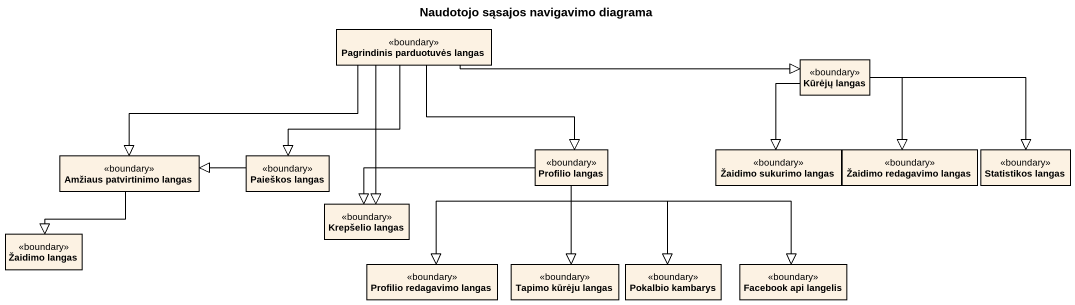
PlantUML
@startuml
title Naudotojo sąsajos navigavimo diagrama
hide circle
hide empty members
class "Pagrindinis parduotuvės langas" as Pagrindinis_parduotuvės <<boundary>>
class "Kūrėjų langas" as Kūrėjų_langas <<boundary>>
class "Profilio langas" as Profilio_langas <<boundary>>
class "Žaidimo sukurimo langas" as Žaidimo_sukurimo_langas <<boundary>>
class "Žaidimo redagavimo langas" as Žaidimo_redagavimo_langas <<boundary>>
class "Statistikos langas" as Statistikos_langas <<boundary>>
class "Amžiaus patvirtinimo langas" as Amžiaus_patvirtinimo_langas <<boundary>>
class "Paieškos langas" as Paieškos_langas <<boundary>>
class "Krepšelio langas" as Krepšelio_langas <<boundary>>
class "Žaidimo langas" as Žaidimo_langas <<boundary>>
class "Profilio redagavimo langas" as Profilio_redagavimo_langas <<boundary>>
class "Tapimo kūrėju langas" as Tapimo_kūrėju_langas <<boundary>>
class "Pokalbio kambarys" as Pokalbio_kambarys <<boundary>>
class "Facebook api langelis" as Facebook_api_langelis <<boundary>>
Pagrindinis_parduotuvės -right-|> Kūrėjų_langas
Pagrindinis_parduotuvės --|> Profilio_langas
Pagrindinis_parduotuvės -left-|> Amžiaus_patvirtinimo_langas
Pagrindinis_parduotuvės --|> Paieškos_langas
Pagrindinis_parduotuvės --|> Krepšelio_langas
Kūrėjų_langas --|> Žaidimo_sukurimo_langas
Kūrėjų_langas --|> Žaidimo_redagavimo_langas
Kūrėjų_langas -right-|> Statistikos_langas
Profilio_langas -left-|> Krepšelio_langas
Profilio_langas --|> Profilio_redagavimo_langas
Profilio_langas --|> Tapimo_kūrėju_langas
Profilio_langas --|> Pokalbio_kambarys
Profilio_langas -right-|> Facebook_api_langelis
Amžiaus_patvirtinimo_langas --|> Žaidimo_langas
Paieškos_langas -left-|> Amžiaus_patvirtinimo_langas
@enduml
